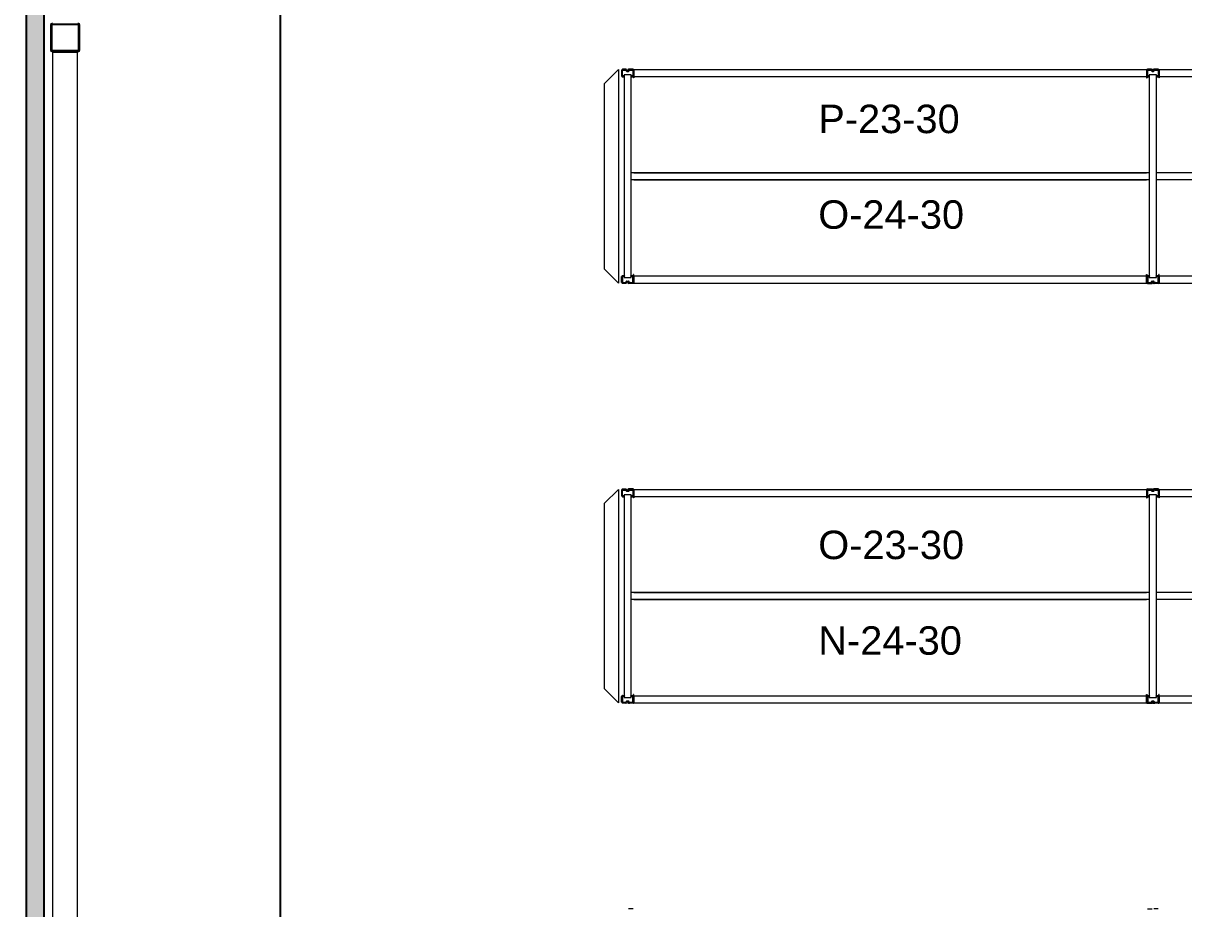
# Model space of a CAD drawing. Header units: inches. Extents: x 2743 to 10591, y -1604 to 5792.
# Drawn here: x 2806.6 to 3132.8, y 669.8 to 918.7 of the extents above; entities that cross this region are included whole.
import ezdxf

# ---------------------------------------------------------------- set-up
doc = ezdxf.new("R2010")
doc.units = ezdxf.units.IN
doc.header["$LTSCALE"] = 0.1875
doc.header["$MEASUREMENT"] = 0
doc.header["$PDMODE"] = 3
doc.header["$PDSIZE"] = 1.5
for name, color, linetype, lineweight in [('22 Dimension', 7, 'Continuous', 5), ('32 Echelle', 160, 'Continuous', 15), ('33 Poutre', 30, 'Continuous', 15), ('37 Protection', 1, 'Continuous', 15)]:
    doc.layers.add(name, color=color, linetype=linetype, lineweight=lineweight)
for name, color, linetype in [('A-N-MUR-EXT', 5, 'Continuous'), ('A-N-MUR-INT', 3, 'Continuous'), ('fill253', 253, 'Continuous'), ('S-N-ACIER', 4, 'Continuous')]:
    doc.layers.add(name, color=color, linetype=linetype)
doc.styles.add('arial', font='')
doc.styles.add('NOTE_GROS', font='', dxfattribs={"height": 20})
doc.styles.get('arial').set_extended_font_data('Arial')
doc.styles.get('NOTE_GROS').set_extended_font_data('SansSerif')
doc.dimstyles.new('Inch-Fraction-GROS', dxfattribs={"dimtxt": 20, "dimasz": 10, "dimexe": 4, "dimexo": 5, "dimgap": 1, "dimtad": 0, "dimtih": 1, "dimtoh": 1, "dimdec": 4, "dimzin": 0, "dimdsep": 46, "dimlunit": 5, "dimtxsty": 'NOTE_GROS', "dimblk": 'OBLIQUE', "dimcen": 0, "dimdle": 6, "dimadec": 1, "dimazin": 2, "dimtfac": 0.5, "dimtdec": 4, "dimtofl": 0, "dimtmove": 0, "dimatfit": 3, "dimfxl": 1, "dimtfillclr": 1, "dimfrac": 1, "dimtolj": 1, "dimtzin": 0, "dimarcsym": 0})

# ---------------------------------------------------------------- blocks, each defined once
blk = doc.blocks.new('_Oblique')
at = {"color": 0, "linetype": 'ByBlock', "lineweight": -2}
blk.add_line((-0.5, -0.5), (0.5, 0.5), dxfattribs=at)
blk = doc.blocks.new('*D128')
at = {"layer": '22 Dimension', "color": 0, "lineweight": -2, "transparency": 16777216}
for p, q in [((2878.79, 1147.68), (2878.79, 650.68)), ((2968.83, 1141.68), (2874.79, 1141.68)), ((2878.79, 131.68), (2878.79, 628.68)), ((2968.83, 137.68), (2874.79, 137.68))]:
    blk.add_line(p, q, dxfattribs=at)
at = {"layer": 'Defpoints', "color": 0, "transparency": 16777216}
for p in [(2878.79, 1141.68), (2973.83, 1141.68), (2973.83, 137.68)]:
    blk.add_point(p, dxfattribs=at)
at = {"layer": '22 Dimension', "color": 0, "lineweight": -2, "transparency": 16777216, "xscale": 10, "yscale": 10, "zscale": 10}
for p, rotation in [((2878.79, 1141.68), 90), ((2878.79, 137.68), 270)]:
    blk.add_blockref('_Oblique', p, dxfattribs=dict(at, rotation=rotation))
at = {"layer": '22 Dimension', "color": 0, "transparency": 16777216, "insert": (2878.79, 639.68), "char_height": 20, "attachment_point": 5, "style": 'NOTE_GROS'}
blk.add_mtext('\\A1;1004', dxfattribs=at)

msp = doc.modelspace()

# ---------------------------------------------------------------- hatches: boundary and pattern name
at = {"layer": '32 Echelle'}
for points in [[(2975.45882, 903.49574), (2975.45882, 903.68324), (2975.27132, 903.68324)], [(2977.45882, 903.49574), (2977.45882, 903.68324), (2977.64632, 903.68324)], [(3123.08382, 903.49574), (3123.08382, 903.68324), (3122.89632, 903.68324)], [(3123.08382, 903.49574), (3123.08382, 903.68324), (3122.89632, 903.68324)], [(3125.08382, 903.49574), (3125.08382, 903.68324), (3125.27132, 903.68324)], [(3125.08382, 903.49574), (3125.08382, 903.68324), (3125.27132, 903.68324)], [(2975.45882, 847.87074), (2975.45882, 847.68324), (2975.27132, 847.68324)], [(2977.45882, 847.87074), (2977.45882, 847.68324), (2977.64632, 847.68324)], [(3123.08382, 847.87074), (3123.08382, 847.68324), (3122.89632, 847.68324)], [(3123.08382, 847.87074), (3123.08382, 847.68324), (3122.89632, 847.68324)], [(3125.08382, 847.87074), (3125.08382, 847.68324), (3125.27132, 847.68324)], [(3125.08382, 847.87074), (3125.08382, 847.68324), (3125.27132, 847.68324)], [(2975.45882, 785.49574), (2975.45882, 785.68324), (2975.27132, 785.68324)], [(2977.45882, 785.49574), (2977.45882, 785.68324), (2977.64632, 785.68324)], [(3123.08382, 785.49574), (3123.08382, 785.68324), (3122.89632, 785.68324)], [(3123.08382, 785.49574), (3123.08382, 785.68324), (3122.89632, 785.68324)], [(3125.08382, 785.49574), (3125.08382, 785.68324), (3125.27132, 785.68324)], [(3125.08382, 785.49574), (3125.08382, 785.68324), (3125.27132, 785.68324)], [(2975.45882, 729.87074), (2975.45882, 729.68324), (2975.27132, 729.68324)], [(2977.45882, 729.87074), (2977.45882, 729.68324), (2977.64632, 729.68324)], [(3123.08382, 729.87074), (3123.08382, 729.68324), (3122.89632, 729.68324)], [(3123.08382, 729.87074), (3123.08382, 729.68324), (3122.89632, 729.68324)], [(3125.08382, 729.87074), (3125.08382, 729.68324), (3125.27132, 729.68324)], [(3125.08382, 729.87074), (3125.08382, 729.68324), (3125.27132, 729.68324)]]:
    msp.add_hatch(color=256, dxfattribs=at).paths.add_polyline_path(points)
at = {"layer": 'fill253'}
h = msp.add_hatch(color=7, dxfattribs=at)
h.dxf.hatch_style = 1
h.paths.add_polyline_path([(5517.44902, 431.979), (5512.52777, 431.979), (5512.54172, 94.34303), (5517.46297, 94.34303)])
h.paths.add_polyline_path([(5517.44903, 678.7916), (5512.52778, 678.7916), (5512.52778, 572.89173), (5517.44903, 572.89173)])
h.paths.add_polyline_path([(5517.44903, 925.604), (5512.52778, 925.604), (5512.52777, 819.70432), (5517.44902, 819.70432)])
h.paths.add_polyline_path([(4628.42938, -1259.02652), (4625.95018, -1263.9483), (5517.46297, -1263.94777), (5517.46297, -1071.958), (5512.54172, -1071.958), (5512.54172, -1259.02652)])
h.paths.add_polyline_path([(4200.50372, -1356.98336), (4208.49739, -1355.67867), (4193.49822, -1263.95647), (4192.72048, -1259.19385), (4184.51381, -1259.19385), (4185.25735, -1263.82639)])
h.paths.add_polyline_path([(4618.93272, -1264.1151), (4619.31197, -1266.30955), (4626.09389, -1265.20887), (4625.95018, -1263.9483), (4628.42938, -1259.02652), (4618.12265, -1259.02652)])
h.paths.add_polyline_path([(5517.46297, 1153.66309), (5512.54172, 1153.66309), (5512.52778, 1066.51673), (5517.44903, 1066.51673)])
h.paths.add_polyline_path([(2812.35741, -1079.29062), (2806.55239, -1077.23697), (2806.55239, -1078.48244), (2807.41263, -1078.81134), (2807.41906, -1264.1151), (3075.9398, -1263.94776), (3075.93335, -1259.02651), (2812.34031, -1259.19385)])
h.paths.add_polyline_path([(2807.41906, -374.65047), (2812.34031, -375.67519), (2812.34031, 118.15991), (2807.41906, 118.15991)])
h.paths.add_polyline_path([(5512.54172, -339.79281), (5517.46297, -339.79281), (5517.46297, 52.10637), (5512.54172, 52.10637)])
h.paths.add_polyline_path([(5512.5356, -401.23504), (5517.45685, -401.23504), (5517.46297, -339.79281), (5512.54172, -339.79281)])
h.paths.add_polyline_path([(5512.54172, -545.32679), (5517.46297, -545.32679), (5517.45685, -437.25741), (5512.5356, -437.25741)])
h.paths.add_polyline_path([(5512.53298, -617.37634), (5517.45423, -617.37634), (5517.46296, -581.35034), (5512.54171, -581.35034)])
h.paths.add_polyline_path([(5512.5391, -689.42343), (5517.46035, -689.42343), (5517.46066, -653.39744), (5512.53941, -653.39744)])
h.paths.add_polyline_path([(5512.5391, -761.46809), (5517.46035, -761.46809), (5517.46035, -725.44454), (5512.5391, -725.44454)])
h.paths.add_polyline_path([(4035.91549, 1440.59386), (4035.91549, 1445.51513), (2807.41263, 1445.51513), (2807.41906, 159.14408), (2812.34031, 159.14408), (2812.33388, 1440.59388)])
h.paths.add_polyline_path([(3118.18201, -1259.02652), (3118.18223, -1263.94777), (4185.31745, -1264.1151), (4184.51381, -1259.19385)])
h.paths.add_polyline_path([(4279.25656, 1440.56528), (4279.25657, 1445.48688), (4078.1514, 1445.5146), (4078.1514, 1440.59333)])
h.paths.add_polyline_path([(4872.5115, 1445.3478), (4872.5115, 1440.42655), (5512.54172, 1440.42655), (5512.54177, 1308.40012), (5517.46302, 1308.40012), (5517.46297, 1445.3478)])
h.paths.add_polyline_path([(5517.45593, -941.58583), (5512.53008, -941.58584), (5512.54172, -1029.88866), (5517.46297, -1029.88866)])
h.paths.add_polyline_path([(5512.53008, -905.56228), (5517.45593, -905.5623), (5517.45423, -797.49164), (5512.53298, -797.49164)])

# ---------------------------------------------------------------- linework, layer by layer
at = {"layer": '22 Dimension'}
for p, q in [((2814.78387, 910.69899), (2814.78387, 647.04598)), ((2821.72234, 910.69899), (2821.67356, 647.04598)), ((3123.08382, 876.68324), (2977.45882, 876.68324)), ((3123.08382, 874.68324), (2977.45882, 874.68324)), ((3270.70882, 876.68324), (3125.08382, 876.68324)), ((3270.70882, 874.68324), (3125.08382, 874.68324)), ((3123.08382, 758.68324), (2977.45882, 758.68324)), ((3270.70882, 758.68324), (3125.08382, 758.68324)), ((3123.08382, 756.68324), (2977.45882, 756.68324)), ((3270.70882, 756.68324), (3125.08382, 756.68324))]:
    msp.add_line(p, q, dxfattribs=at)
at = {"layer": '32 Echelle', "linetype": 'Continuous', "lineweight": 25}
for p, q in [((2974.83386, 905.49949), (2974.83386, 903.86699)), ((2974.92386, 903.86699), (2974.92386, 905.49949)), ((2975.94645, 905.68324), (2975.01761, 905.68324)), ((2975.01761, 905.59324), (2975.94645, 905.59324)), ((2975.43386, 903.77324), (2975.01761, 903.77324)), ((2975.01761, 903.68324), (2975.43386, 903.68324)), ((2975.43386, 903.68324), (2975.43386, 903.77324)), ((2976.0361, 905.5269), (2976.08001, 905.38326)), ((2976.16608, 905.40958), (2976.12217, 905.55321)), ((2976.6619, 905.34324), (2976.25573, 905.34324)), ((2976.25573, 905.25324), (2976.6619, 905.25324)), ((2976.79547, 905.55321), (2976.75155, 905.40958)), ((2976.83762, 905.38326), (2976.88153, 905.5269)), ((2977.90002, 905.68324), (2976.97119, 905.68324)), ((2976.97119, 905.59324), (2977.90002, 905.59324)), ((2977.90002, 903.77324), (2977.48377, 903.77324)), ((2977.48377, 903.77324), (2977.48377, 903.68324)), ((2977.48377, 903.68324), (2977.90002, 903.68324)), ((2977.99377, 905.49949), (2977.99377, 903.86699)), ((2978.08377, 903.86699), (2978.08377, 905.49949)), ((3122.45886, 905.49949), (3122.45886, 903.86699)), ((3122.45886, 905.49949), (3122.45886, 903.86699)), ((3122.54886, 903.86699), (3122.54886, 905.49949)), ((3122.54886, 903.86699), (3122.54886, 905.49949)), ((3123.57145, 905.68324), (3122.64261, 905.68324)), ((3123.57145, 905.68324), (3122.64261, 905.68324)), ((3122.64261, 905.59324), (3123.57145, 905.59324)), ((3122.64261, 905.59324), (3123.57145, 905.59324)), ((3123.05886, 903.77324), (3122.64261, 903.77324)), ((3123.05886, 903.77324), (3122.64261, 903.77324)), ((3122.64261, 903.68324), (3123.05886, 903.68324)), ((3122.64261, 903.68324), (3123.05886, 903.68324)), ((3123.05886, 903.68324), (3123.05886, 903.77324)), ((3123.05886, 903.68324), (3123.05886, 903.77324)), ((3123.6611, 905.5269), (3123.70501, 905.38326)), ((3123.6611, 905.5269), (3123.70501, 905.38326)), ((3123.79108, 905.40958), (3123.74717, 905.55321)), ((3123.79108, 905.40958), (3123.74717, 905.55321)), ((3124.2869, 905.34324), (3123.88073, 905.34324)), ((3124.2869, 905.34324), (3123.88073, 905.34324)), ((3123.88073, 905.25324), (3124.2869, 905.25324)), ((3123.88073, 905.25324), (3124.2869, 905.25324)), ((3124.42047, 905.55321), (3124.37655, 905.40958)), ((3124.42047, 905.55321), (3124.37655, 905.40958)), ((3124.46262, 905.38326), (3124.50653, 905.5269)), ((3124.46262, 905.38326), (3124.50653, 905.5269)), ((3125.52502, 905.68324), (3124.59619, 905.68324)), ((3125.52502, 905.68324), (3124.59619, 905.68324)), ((3124.59619, 905.59324), (3125.52502, 905.59324)), ((3124.59619, 905.59324), (3125.52502, 905.59324)), ((3125.52502, 903.77324), (3125.10877, 903.77324)), ((3125.10877, 903.77324), (3125.10877, 903.68324)), ((3125.52502, 903.77324), (3125.10877, 903.77324)), ((3125.10877, 903.77324), (3125.10877, 903.68324)), ((3125.10877, 903.68324), (3125.52502, 903.68324)), ((3125.10877, 903.68324), (3125.52502, 903.68324)), ((3125.61877, 905.49949), (3125.61877, 903.86699)), ((3125.61877, 905.49949), (3125.61877, 903.86699)), ((3125.70877, 903.86699), (3125.70877, 905.49949)), ((3125.70877, 903.86699), (3125.70877, 905.49949)), ((2974.83386, 845.86699), (2974.83386, 847.49949)), ((2974.92386, 847.49949), (2974.92386, 845.86699)), ((2975.01761, 847.68324), (2975.43386, 847.68324)), ((2975.43386, 847.59324), (2975.01761, 847.59324)), ((2975.01761, 845.77324), (2975.94645, 845.77324)), ((2975.94645, 845.68324), (2975.01761, 845.68324)), ((2975.43386, 847.68324), (2975.43386, 847.59324)), ((2976.0361, 845.83958), (2976.08001, 845.98321)), ((2976.16608, 845.9569), (2976.12217, 845.81326)), ((2976.25573, 846.11324), (2976.6619, 846.11324)), ((2976.6619, 846.02324), (2976.25573, 846.02324)), ((2976.79547, 845.81326), (2976.75155, 845.9569)), ((2976.83762, 845.98321), (2976.88153, 845.83958)), ((2976.97119, 845.77324), (2977.90002, 845.77324)), ((2977.90002, 845.68324), (2976.97119, 845.68324)), ((2977.48377, 847.68324), (2977.90002, 847.68324)), ((2977.48377, 847.59324), (2977.48377, 847.68324)), ((2977.90002, 847.59324), (2977.48377, 847.59324)), ((2977.99377, 845.86699), (2977.99377, 847.49949)), ((2978.08377, 847.49949), (2978.08377, 845.86699)), ((3122.45886, 845.86699), (3122.45886, 847.49949)), ((3122.45886, 845.86699), (3122.45886, 847.49949)), ((3122.54886, 847.49949), (3122.54886, 845.86699)), ((3122.54886, 847.49949), (3122.54886, 845.86699)), ((3122.64261, 847.68324), (3123.05886, 847.68324)), ((3122.64261, 847.68324), (3123.05886, 847.68324)), ((3123.05886, 847.59324), (3122.64261, 847.59324)), ((3123.05886, 847.59324), (3122.64261, 847.59324)), ((3122.64261, 845.77324), (3123.57145, 845.77324)), ((3122.64261, 845.77324), (3123.57145, 845.77324)), ((3123.57145, 845.68324), (3122.64261, 845.68324)), ((3123.57145, 845.68324), (3122.64261, 845.68324)), ((3123.05886, 847.68324), (3123.05886, 847.59324)), ((3123.05886, 847.68324), (3123.05886, 847.59324)), ((3123.6611, 845.83958), (3123.70501, 845.98321)), ((3123.6611, 845.83958), (3123.70501, 845.98321)), ((3123.79108, 845.9569), (3123.74717, 845.81326)), ((3123.79108, 845.9569), (3123.74717, 845.81326)), ((3123.88073, 846.11324), (3124.2869, 846.11324)), ((3123.88073, 846.11324), (3124.2869, 846.11324)), ((3124.2869, 846.02324), (3123.88073, 846.02324)), ((3124.2869, 846.02324), (3123.88073, 846.02324)), ((3124.42047, 845.81326), (3124.37655, 845.9569)), ((3124.42047, 845.81326), (3124.37655, 845.9569)), ((3124.46262, 845.98321), (3124.50653, 845.83958)), ((3124.46262, 845.98321), (3124.50653, 845.83958)), ((3124.59619, 845.77324), (3125.52502, 845.77324)), ((3124.59619, 845.77324), (3125.52502, 845.77324)), ((3125.52502, 845.68324), (3124.59619, 845.68324)), ((3125.52502, 845.68324), (3124.59619, 845.68324)), ((3125.10877, 847.68324), (3125.52502, 847.68324)), ((3125.10877, 847.59324), (3125.10877, 847.68324)), ((3125.10877, 847.68324), (3125.52502, 847.68324)), ((3125.10877, 847.59324), (3125.10877, 847.68324)), ((3125.52502, 847.59324), (3125.10877, 847.59324)), ((3125.52502, 847.59324), (3125.10877, 847.59324)), ((3125.61877, 845.86699), (3125.61877, 847.49949)), ((3125.61877, 845.86699), (3125.61877, 847.49949)), ((3125.70877, 847.49949), (3125.70877, 845.86699)), ((3125.70877, 847.49949), (3125.70877, 845.86699)), ((2974.83386, 787.49949), (2974.83386, 785.86699)), ((2974.92386, 785.86699), (2974.92386, 787.49949)), ((2975.94645, 787.68324), (2975.01761, 787.68324)), ((2975.01761, 787.59324), (2975.94645, 787.59324)), ((2976.0361, 787.5269), (2976.08001, 787.38326)), ((2976.16608, 787.40958), (2976.12217, 787.55321)), ((2976.6619, 787.34324), (2976.25573, 787.34324)), ((2976.25573, 787.25324), (2976.6619, 787.25324)), ((2976.79547, 787.55321), (2976.75155, 787.40958)), ((2976.83762, 787.38326), (2976.88153, 787.5269)), ((2977.90002, 787.68324), (2976.97119, 787.68324)), ((2976.97119, 787.59324), (2977.90002, 787.59324)), ((2977.99377, 787.49949), (2977.99377, 785.86699)), ((2978.08377, 785.86699), (2978.08377, 787.49949)), ((3122.45886, 787.49949), (3122.45886, 785.86699)), ((3122.45886, 787.49949), (3122.45886, 785.86699)), ((3122.54886, 785.86699), (3122.54886, 787.49949)), ((3122.54886, 785.86699), (3122.54886, 787.49949)), ((3123.57145, 787.68324), (3122.64261, 787.68324)), ((3123.57145, 787.68324), (3122.64261, 787.68324)), ((3122.64261, 787.59324), (3123.57145, 787.59324)), ((3122.64261, 787.59324), (3123.57145, 787.59324)), ((3123.6611, 787.5269), (3123.70501, 787.38326)), ((3123.6611, 787.5269), (3123.70501, 787.38326)), ((3123.79108, 787.40958), (3123.74717, 787.55321)), ((3123.79108, 787.40958), (3123.74717, 787.55321)), ((3124.2869, 787.34324), (3123.88073, 787.34324)), ((3124.2869, 787.34324), (3123.88073, 787.34324)), ((3123.88073, 787.25324), (3124.2869, 787.25324)), ((3123.88073, 787.25324), (3124.2869, 787.25324)), ((3124.42047, 787.55321), (3124.37655, 787.40958)), ((3124.42047, 787.55321), (3124.37655, 787.40958)), ((3124.46262, 787.38326), (3124.50653, 787.5269)), ((3124.46262, 787.38326), (3124.50653, 787.5269)), ((3125.52502, 787.68324), (3124.59619, 787.68324)), ((3125.52502, 787.68324), (3124.59619, 787.68324)), ((3124.59619, 787.59324), (3125.52502, 787.59324)), ((3124.59619, 787.59324), (3125.52502, 787.59324)), ((3125.61877, 787.49949), (3125.61877, 785.86699)), ((3125.61877, 787.49949), (3125.61877, 785.86699)), ((3125.70877, 785.86699), (3125.70877, 787.49949)), ((3125.70877, 785.86699), (3125.70877, 787.49949)), ((2975.43386, 785.77324), (2975.01761, 785.77324)), ((2975.01761, 785.68324), (2975.43386, 785.68324)), ((2975.43386, 785.68324), (2975.43386, 785.77324)), ((2977.90002, 785.77324), (2977.48377, 785.77324)), ((2977.48377, 785.77324), (2977.48377, 785.68324)), ((2977.48377, 785.68324), (2977.90002, 785.68324)), ((3123.05886, 785.77324), (3122.64261, 785.77324)), ((3123.05886, 785.77324), (3122.64261, 785.77324)), ((3122.64261, 785.68324), (3123.05886, 785.68324)), ((3122.64261, 785.68324), (3123.05886, 785.68324)), ((3123.05886, 785.68324), (3123.05886, 785.77324)), ((3123.05886, 785.68324), (3123.05886, 785.77324)), ((3125.52502, 785.77324), (3125.10877, 785.77324)), ((3125.10877, 785.77324), (3125.10877, 785.68324)), ((3125.52502, 785.77324), (3125.10877, 785.77324)), ((3125.10877, 785.77324), (3125.10877, 785.68324)), ((3125.10877, 785.68324), (3125.52502, 785.68324)), ((3125.10877, 785.68324), (3125.52502, 785.68324)), ((2974.83386, 727.86699), (2974.83386, 729.49949)), ((2974.92386, 729.49949), (2974.92386, 727.86699)), ((2975.01761, 729.68324), (2975.43386, 729.68324)), ((2975.43386, 729.59324), (2975.01761, 729.59324)), ((2975.01761, 727.77324), (2975.94645, 727.77324)), ((2975.94645, 727.68324), (2975.01761, 727.68324)), ((2975.43386, 729.68324), (2975.43386, 729.59324)), ((2976.0361, 727.83958), (2976.08001, 727.98321)), ((2976.16608, 727.9569), (2976.12217, 727.81326)), ((2976.25573, 728.11324), (2976.6619, 728.11324)), ((2976.6619, 728.02324), (2976.25573, 728.02324)), ((2976.79547, 727.81326), (2976.75155, 727.9569)), ((2976.83762, 727.98321), (2976.88153, 727.83958)), ((2976.97119, 727.77324), (2977.90002, 727.77324)), ((2977.90002, 727.68324), (2976.97119, 727.68324)), ((2977.48377, 729.68324), (2977.90002, 729.68324)), ((2977.48377, 729.59324), (2977.48377, 729.68324)), ((2977.90002, 729.59324), (2977.48377, 729.59324)), ((2977.99377, 727.86699), (2977.99377, 729.49949)), ((2978.08377, 729.49949), (2978.08377, 727.86699)), ((3122.45886, 727.86699), (3122.45886, 729.49949)), ((3122.45886, 727.86699), (3122.45886, 729.49949)), ((3122.54886, 729.49949), (3122.54886, 727.86699)), ((3122.54886, 729.49949), (3122.54886, 727.86699)), ((3122.64261, 729.68324), (3123.05886, 729.68324)), ((3122.64261, 729.68324), (3123.05886, 729.68324)), ((3123.05886, 729.59324), (3122.64261, 729.59324)), ((3123.05886, 729.59324), (3122.64261, 729.59324)), ((3122.64261, 727.77324), (3123.57145, 727.77324)), ((3122.64261, 727.77324), (3123.57145, 727.77324)), ((3123.57145, 727.68324), (3122.64261, 727.68324)), ((3123.57145, 727.68324), (3122.64261, 727.68324)), ((3123.05886, 729.68324), (3123.05886, 729.59324)), ((3123.05886, 729.68324), (3123.05886, 729.59324)), ((3123.6611, 727.83958), (3123.70501, 727.98321)), ((3123.6611, 727.83958), (3123.70501, 727.98321)), ((3123.79108, 727.9569), (3123.74717, 727.81326)), ((3123.79108, 727.9569), (3123.74717, 727.81326)), ((3123.88073, 728.11324), (3124.2869, 728.11324)), ((3123.88073, 728.11324), (3124.2869, 728.11324)), ((3124.2869, 728.02324), (3123.88073, 728.02324)), ((3124.2869, 728.02324), (3123.88073, 728.02324)), ((3124.42047, 727.81326), (3124.37655, 727.9569)), ((3124.42047, 727.81326), (3124.37655, 727.9569)), ((3124.46262, 727.98321), (3124.50653, 727.83958)), ((3124.46262, 727.98321), (3124.50653, 727.83958)), ((3124.59619, 727.77324), (3125.52502, 727.77324)), ((3124.59619, 727.77324), (3125.52502, 727.77324)), ((3125.52502, 727.68324), (3124.59619, 727.68324)), ((3125.52502, 727.68324), (3124.59619, 727.68324)), ((3125.10877, 729.68324), (3125.52502, 729.68324)), ((3125.10877, 729.59324), (3125.10877, 729.68324)), ((3125.10877, 729.68324), (3125.52502, 729.68324)), ((3125.10877, 729.59324), (3125.10877, 729.68324)), ((3125.52502, 729.59324), (3125.10877, 729.59324)), ((3125.52502, 729.59324), (3125.10877, 729.59324)), ((3125.61877, 727.86699), (3125.61877, 729.49949)), ((3125.61877, 727.86699), (3125.61877, 729.49949)), ((3125.70877, 729.49949), (3125.70877, 727.86699)), ((3125.70877, 729.49949), (3125.70877, 727.86699))]:
    msp.add_line(p, q, dxfattribs=at)
at = {"layer": '32 Echelle'}
for p, q in [((2975.45882, 903.68324), (2975.27132, 903.68324)), ((2975.45882, 903.49574), (2975.27132, 903.68324)), ((2977.45882, 904.18324), (2975.45882, 904.18324)), ((2975.45882, 904.18324), (2975.45882, 847.18324)), ((2975.45882, 903.49574), (2975.45882, 903.68324)), ((2977.45882, 847.18324), (2977.45882, 904.18324)), ((2977.45882, 903.68324), (2977.64632, 903.68324)), ((2977.45882, 903.49574), (2977.45882, 903.68324)), ((2977.45882, 903.49574), (2977.64632, 903.68324)), ((3123.08382, 903.68324), (3122.89632, 903.68324)), ((3123.08382, 903.49574), (3122.89632, 903.68324)), ((3123.08382, 903.68324), (3122.89632, 903.68324)), ((3123.08382, 903.49574), (3122.89632, 903.68324)), ((3125.08382, 904.18324), (3123.08382, 904.18324)), ((3123.08382, 904.18324), (3123.08382, 847.18324)), ((3125.08382, 904.18324), (3123.08382, 904.18324)), ((3123.08382, 904.18324), (3123.08382, 847.18324)), ((3123.08382, 903.49574), (3123.08382, 903.68324)), ((3123.08382, 903.49574), (3123.08382, 903.68324)), ((3125.08382, 847.18324), (3125.08382, 904.18324)), ((3125.08382, 847.18324), (3125.08382, 904.18324)), ((3125.08382, 903.68324), (3125.27132, 903.68324)), ((3125.08382, 903.49574), (3125.08382, 903.68324)), ((3125.08382, 903.49574), (3125.27132, 903.68324)), ((3125.08382, 903.68324), (3125.27132, 903.68324)), ((3125.08382, 903.49574), (3125.08382, 903.68324)), ((3125.08382, 903.49574), (3125.27132, 903.68324)), ((2975.45882, 847.87074), (2975.27132, 847.68324)), ((2975.45882, 847.68324), (2975.27132, 847.68324)), ((2975.45882, 847.87074), (2975.45882, 847.68324)), ((2975.45882, 847.18324), (2977.45882, 847.18324)), ((2977.45882, 847.87074), (2977.45882, 847.68324)), ((2977.45882, 847.87074), (2977.64632, 847.68324)), ((2977.45882, 847.68324), (2977.64632, 847.68324)), ((3123.08382, 847.87074), (3122.89632, 847.68324)), ((3123.08382, 847.87074), (3122.89632, 847.68324)), ((3123.08382, 847.68324), (3122.89632, 847.68324)), ((3123.08382, 847.68324), (3122.89632, 847.68324)), ((3123.08382, 847.87074), (3123.08382, 847.68324)), ((3123.08382, 847.87074), (3123.08382, 847.68324)), ((3123.08382, 847.18324), (3125.08382, 847.18324)), ((3123.08382, 847.18324), (3125.08382, 847.18324)), ((3125.08382, 847.87074), (3125.08382, 847.68324)), ((3125.08382, 847.87074), (3125.27132, 847.68324)), ((3125.08382, 847.87074), (3125.08382, 847.68324)), ((3125.08382, 847.87074), (3125.27132, 847.68324)), ((3125.08382, 847.68324), (3125.27132, 847.68324)), ((3125.08382, 847.68324), (3125.27132, 847.68324)), ((2975.45882, 785.68324), (2975.27132, 785.68324)), ((2975.45882, 785.49574), (2975.27132, 785.68324)), ((2977.45882, 786.18324), (2975.45882, 786.18324)), ((2975.45882, 786.18324), (2975.45882, 729.18324)), ((2975.45882, 785.49574), (2975.45882, 785.68324)), ((2977.45882, 729.18324), (2977.45882, 786.18324)), ((2977.45882, 785.68324), (2977.64632, 785.68324)), ((2977.45882, 785.49574), (2977.45882, 785.68324)), ((2977.45882, 785.49574), (2977.64632, 785.68324)), ((3123.08382, 785.68324), (3122.89632, 785.68324)), ((3123.08382, 785.49574), (3122.89632, 785.68324)), ((3123.08382, 785.68324), (3122.89632, 785.68324)), ((3123.08382, 785.49574), (3122.89632, 785.68324)), ((3125.08382, 786.18324), (3123.08382, 786.18324)), ((3123.08382, 786.18324), (3123.08382, 729.18324)), ((3125.08382, 786.18324), (3123.08382, 786.18324)), ((3123.08382, 786.18324), (3123.08382, 729.18324)), ((3123.08382, 785.49574), (3123.08382, 785.68324)), ((3123.08382, 785.49574), (3123.08382, 785.68324)), ((3125.08382, 729.18324), (3125.08382, 786.18324)), ((3125.08382, 729.18324), (3125.08382, 786.18324)), ((3125.08382, 785.68324), (3125.27132, 785.68324)), ((3125.08382, 785.49574), (3125.08382, 785.68324)), ((3125.08382, 785.49574), (3125.27132, 785.68324)), ((3125.08382, 785.68324), (3125.27132, 785.68324)), ((3125.08382, 785.49574), (3125.08382, 785.68324)), ((3125.08382, 785.49574), (3125.27132, 785.68324)), ((2975.45882, 729.87074), (2975.27132, 729.68324)), ((2975.45882, 729.68324), (2975.27132, 729.68324)), ((2975.45882, 729.87074), (2975.45882, 729.68324)), ((2975.45882, 729.18324), (2977.45882, 729.18324)), ((2977.45882, 729.87074), (2977.45882, 729.68324)), ((2977.45882, 729.87074), (2977.64632, 729.68324)), ((2977.45882, 729.68324), (2977.64632, 729.68324)), ((3123.08382, 729.87074), (3122.89632, 729.68324)), ((3123.08382, 729.87074), (3122.89632, 729.68324)), ((3123.08382, 729.68324), (3122.89632, 729.68324)), ((3123.08382, 729.68324), (3122.89632, 729.68324)), ((3123.08382, 729.87074), (3123.08382, 729.68324)), ((3123.08382, 729.87074), (3123.08382, 729.68324)), ((3123.08382, 729.18324), (3125.08382, 729.18324)), ((3123.08382, 729.18324), (3125.08382, 729.18324)), ((3125.08382, 729.87074), (3125.08382, 729.68324)), ((3125.08382, 729.87074), (3125.27132, 729.68324)), ((3125.08382, 729.87074), (3125.08382, 729.68324)), ((3125.08382, 729.87074), (3125.27132, 729.68324)), ((3125.08382, 729.68324), (3125.27132, 729.68324)), ((3125.08382, 729.68324), (3125.27132, 729.68324))]:
    msp.add_line(p, q, dxfattribs=at)
at = {"layer": '32 Echelle', "linetype": 'Continuous', "lineweight": 25}
for centre, radius, start, end in [((2975.01761, 905.49949), 0.18375, 90, 180), ((2975.01761, 903.86699), 0.18375, 180, 270), ((2975.01761, 905.49949), 0.09375, 90, 180), ((2975.01761, 903.86699), 0.09375, 180, 270), ((2975.94645, 905.49949), 0.18375, 17, 90), ((2975.94645, 905.49949), 0.09375, 17, 90), ((2976.25573, 905.43699), 0.18375, 197, 270), ((2976.25573, 905.43699), 0.09375, 197, 270), ((2976.6619, 905.43699), 0.09375, 270, 343), ((2976.6619, 905.43699), 0.18375, 270, 343), ((2976.97119, 905.49949), 0.18375, 90, 163), ((2976.97119, 905.49949), 0.09375, 90, 163), ((2977.90002, 905.49949), 0.18375, 0, 90), ((2977.90002, 905.49949), 0.09375, 0, 90), ((2977.90002, 903.86699), 0.09375, 270, 0), ((2977.90002, 903.86699), 0.18375, 270, 0), ((3122.64261, 905.49949), 0.18375, 90, 180), ((3122.64261, 905.49949), 0.18375, 90, 180), ((3122.64261, 903.86699), 0.18375, 180, 270), ((3122.64261, 903.86699), 0.18375, 180, 270), ((3122.64261, 905.49949), 0.09375, 90, 180), ((3122.64261, 905.49949), 0.09375, 90, 180), ((3122.64261, 903.86699), 0.09375, 180, 270), ((3122.64261, 903.86699), 0.09375, 180, 270), ((3123.57145, 905.49949), 0.18375, 17, 90), ((3123.57145, 905.49949), 0.18375, 17, 90), ((3123.57145, 905.49949), 0.09375, 17, 90), ((3123.57145, 905.49949), 0.09375, 17, 90), ((3123.88073, 905.43699), 0.18375, 197, 270), ((3123.88073, 905.43699), 0.18375, 197, 270), ((3123.88073, 905.43699), 0.09375, 197, 270), ((3123.88073, 905.43699), 0.09375, 197, 270), ((3124.2869, 905.43699), 0.09375, 270, 343), ((3124.2869, 905.43699), 0.09375, 270, 343), ((3124.2869, 905.43699), 0.18375, 270, 343), ((3124.2869, 905.43699), 0.18375, 270, 343), ((3124.59619, 905.49949), 0.18375, 90, 163), ((3124.59619, 905.49949), 0.18375, 90, 163), ((3124.59619, 905.49949), 0.09375, 90, 163), ((3124.59619, 905.49949), 0.09375, 90, 163), ((3125.52502, 905.49949), 0.18375, 0, 90), ((3125.52502, 905.49949), 0.18375, 0, 90), ((3125.52502, 905.49949), 0.09375, 0, 90), ((3125.52502, 905.49949), 0.09375, 0, 90), ((3125.52502, 903.86699), 0.09375, 270, 0), ((3125.52502, 903.86699), 0.18375, 270, 0), ((3125.52502, 903.86699), 0.09375, 270, 0), ((3125.52502, 903.86699), 0.18375, 270, 0), ((2975.01761, 847.49949), 0.18375, 90, 180), ((2975.01761, 845.86699), 0.18375, 180, 270), ((2975.01761, 847.49949), 0.09375, 90, 180), ((2975.01761, 845.86699), 0.09375, 180, 270), ((2975.94645, 845.86699), 0.09375, 270, 343), ((2975.94645, 845.86699), 0.18375, 270, 343), ((2976.25573, 845.92949), 0.18375, 90, 163), ((2976.25573, 845.92949), 0.09375, 90, 163), ((2976.6619, 845.92949), 0.18375, 17, 90), ((2976.6619, 845.92949), 0.09375, 17, 90), ((2976.97119, 845.86699), 0.18375, 197, 270), ((2976.97119, 845.86699), 0.09375, 197, 270), ((2977.90002, 847.49949), 0.18375, 0, 90), ((2977.90002, 847.49949), 0.09375, 0, 90), ((2977.90002, 845.86699), 0.09375, 270, 0), ((2977.90002, 845.86699), 0.18375, 270, 0), ((3122.64261, 847.49949), 0.18375, 90, 180), ((3122.64261, 847.49949), 0.18375, 90, 180), ((3122.64261, 845.86699), 0.18375, 180, 270), ((3122.64261, 845.86699), 0.18375, 180, 270), ((3122.64261, 847.49949), 0.09375, 90, 180), ((3122.64261, 847.49949), 0.09375, 90, 180), ((3122.64261, 845.86699), 0.09375, 180, 270), ((3122.64261, 845.86699), 0.09375, 180, 270), ((3123.57145, 845.86699), 0.09375, 270, 343), ((3123.57145, 845.86699), 0.09375, 270, 343), ((3123.57145, 845.86699), 0.18375, 270, 343), ((3123.57145, 845.86699), 0.18375, 270, 343), ((3123.88073, 845.92949), 0.18375, 90, 163), ((3123.88073, 845.92949), 0.18375, 90, 163), ((3123.88073, 845.92949), 0.09375, 90, 163), ((3123.88073, 845.92949), 0.09375, 90, 163), ((3124.2869, 845.92949), 0.18375, 17, 90), ((3124.2869, 845.92949), 0.18375, 17, 90), ((3124.2869, 845.92949), 0.09375, 17, 90), ((3124.2869, 845.92949), 0.09375, 17, 90), ((3124.59619, 845.86699), 0.18375, 197, 270), ((3124.59619, 845.86699), 0.18375, 197, 270), ((3124.59619, 845.86699), 0.09375, 197, 270), ((3124.59619, 845.86699), 0.09375, 197, 270), ((3125.52502, 847.49949), 0.18375, 0, 90), ((3125.52502, 847.49949), 0.18375, 0, 90), ((3125.52502, 847.49949), 0.09375, 0, 90), ((3125.52502, 847.49949), 0.09375, 0, 90), ((3125.52502, 845.86699), 0.09375, 270, 0), ((3125.52502, 845.86699), 0.18375, 270, 0), ((3125.52502, 845.86699), 0.09375, 270, 0), ((3125.52502, 845.86699), 0.18375, 270, 0), ((2975.01761, 787.49949), 0.18375, 90, 180), ((2975.01761, 787.49949), 0.09375, 90, 180), ((2975.94645, 787.49949), 0.18375, 17, 90), ((2975.94645, 787.49949), 0.09375, 17, 90), ((2976.25573, 787.43699), 0.18375, 197, 270), ((2976.25573, 787.43699), 0.09375, 197, 270), ((2976.6619, 787.43699), 0.09375, 270, 343), ((2976.6619, 787.43699), 0.18375, 270, 343), ((2976.97119, 787.49949), 0.18375, 90, 163), ((2976.97119, 787.49949), 0.09375, 90, 163), ((2977.90002, 787.49949), 0.18375, 0, 90), ((2977.90002, 787.49949), 0.09375, 0, 90), ((3122.64261, 787.49949), 0.18375, 90, 180), ((3122.64261, 787.49949), 0.18375, 90, 180), ((3122.64261, 787.49949), 0.09375, 90, 180), ((3122.64261, 787.49949), 0.09375, 90, 180), ((3123.57145, 787.49949), 0.18375, 17, 90), ((3123.57145, 787.49949), 0.18375, 17, 90), ((3123.57145, 787.49949), 0.09375, 17, 90), ((3123.57145, 787.49949), 0.09375, 17, 90), ((3123.88073, 787.43699), 0.18375, 197, 270), ((3123.88073, 787.43699), 0.18375, 197, 270), ((3123.88073, 787.43699), 0.09375, 197, 270), ((3123.88073, 787.43699), 0.09375, 197, 270), ((3124.2869, 787.43699), 0.09375, 270, 343), ((3124.2869, 787.43699), 0.09375, 270, 343), ((3124.2869, 787.43699), 0.18375, 270, 343), ((3124.2869, 787.43699), 0.18375, 270, 343), ((3124.59619, 787.49949), 0.18375, 90, 163), ((3124.59619, 787.49949), 0.18375, 90, 163), ((3124.59619, 787.49949), 0.09375, 90, 163), ((3124.59619, 787.49949), 0.09375, 90, 163), ((3125.52502, 787.49949), 0.18375, 0, 90), ((3125.52502, 787.49949), 0.18375, 0, 90), ((3125.52502, 787.49949), 0.09375, 0, 90), ((3125.52502, 787.49949), 0.09375, 0, 90), ((2975.01761, 785.86699), 0.18375, 180, 270), ((2975.01761, 785.86699), 0.09375, 180, 270), ((2977.90002, 785.86699), 0.09375, 270, 0), ((2977.90002, 785.86699), 0.18375, 270, 0), ((3122.64261, 785.86699), 0.18375, 180, 270), ((3122.64261, 785.86699), 0.18375, 180, 270), ((3122.64261, 785.86699), 0.09375, 180, 270), ((3122.64261, 785.86699), 0.09375, 180, 270), ((3125.52502, 785.86699), 0.09375, 270, 0), ((3125.52502, 785.86699), 0.18375, 270, 0), ((3125.52502, 785.86699), 0.09375, 270, 0), ((3125.52502, 785.86699), 0.18375, 270, 0), ((2975.01761, 729.49949), 0.18375, 90, 180), ((2975.01761, 727.86699), 0.18375, 180, 270), ((2975.01761, 729.49949), 0.09375, 90, 180), ((2975.01761, 727.86699), 0.09375, 180, 270), ((2975.94645, 727.86699), 0.09375, 270, 343), ((2975.94645, 727.86699), 0.18375, 270, 343), ((2976.25573, 727.92949), 0.18375, 90, 163), ((2976.25573, 727.92949), 0.09375, 90, 163), ((2976.6619, 727.92949), 0.18375, 17, 90), ((2976.6619, 727.92949), 0.09375, 17, 90), ((2976.97119, 727.86699), 0.18375, 197, 270), ((2976.97119, 727.86699), 0.09375, 197, 270), ((2977.90002, 729.49949), 0.18375, 0, 90), ((2977.90002, 729.49949), 0.09375, 0, 90), ((2977.90002, 727.86699), 0.09375, 270, 0), ((2977.90002, 727.86699), 0.18375, 270, 0), ((3122.64261, 729.49949), 0.18375, 90, 180), ((3122.64261, 729.49949), 0.18375, 90, 180), ((3122.64261, 727.86699), 0.18375, 180, 270), ((3122.64261, 727.86699), 0.18375, 180, 270), ((3122.64261, 729.49949), 0.09375, 90, 180), ((3122.64261, 729.49949), 0.09375, 90, 180), ((3122.64261, 727.86699), 0.09375, 180, 270), ((3122.64261, 727.86699), 0.09375, 180, 270), ((3123.57145, 727.86699), 0.09375, 270, 343), ((3123.57145, 727.86699), 0.09375, 270, 343), ((3123.57145, 727.86699), 0.18375, 270, 343), ((3123.57145, 727.86699), 0.18375, 270, 343), ((3123.88073, 727.92949), 0.18375, 90, 163), ((3123.88073, 727.92949), 0.18375, 90, 163), ((3123.88073, 727.92949), 0.09375, 90, 163), ((3123.88073, 727.92949), 0.09375, 90, 163), ((3124.2869, 727.92949), 0.18375, 17, 90), ((3124.2869, 727.92949), 0.18375, 17, 90), ((3124.2869, 727.92949), 0.09375, 17, 90), ((3124.2869, 727.92949), 0.09375, 17, 90), ((3124.59619, 727.86699), 0.18375, 197, 270), ((3124.59619, 727.86699), 0.18375, 197, 270), ((3124.59619, 727.86699), 0.09375, 197, 270), ((3124.59619, 727.86699), 0.09375, 197, 270), ((3125.52502, 729.49949), 0.18375, 0, 90), ((3125.52502, 729.49949), 0.18375, 0, 90), ((3125.52502, 729.49949), 0.09375, 0, 90), ((3125.52502, 729.49949), 0.09375, 0, 90), ((3125.52502, 727.86699), 0.09375, 270, 0), ((3125.52502, 727.86699), 0.18375, 270, 0), ((3125.52502, 727.86699), 0.09375, 270, 0), ((3125.52502, 727.86699), 0.18375, 270, 0)]:
    msp.add_arc(centre, radius, start, end, dxfattribs=at)
at = {"layer": '33 Poutre'}
for p, q in [((2976.45882, 905.34324), (2976.45882, 905.55824)), ((2976.57782, 905.34324), (2976.45882, 905.34324)), ((2976.57782, 905.34324), (2976.57782, 905.55824)), ((2977.96482, 905.80224), (2976.70282, 905.80224)), ((2976.70282, 905.68324), (2977.96482, 905.68324)), ((2978.08982, 905.55824), (2978.08982, 903.30224)), ((2978.20882, 905.68324), (3122.33382, 905.68324)), ((2978.20882, 905.68324), (2978.20882, 903.68324)), ((2978.20882, 905.55824), (2978.20882, 903.30224)), ((2978.20882, 903.68324), (3122.33382, 903.68324)), ((3122.33382, 905.68324), (3122.33382, 903.68324)), ((3122.33382, 905.55824), (3122.33382, 903.30224)), ((3122.45282, 905.55824), (3122.45282, 903.30224)), ((3122.57782, 905.80224), (3123.83982, 905.80224)), ((3123.83982, 905.68324), (3122.57782, 905.68324)), ((3123.96482, 905.34324), (3123.96482, 905.55824)), ((3123.96482, 905.34324), (3124.08382, 905.34324)), ((3124.08382, 905.34324), (3124.08382, 905.55824)), ((3124.08382, 905.34324), (3124.08382, 905.55824)), ((3124.20282, 905.34324), (3124.08382, 905.34324)), ((3124.20282, 905.34324), (3124.20282, 905.55824)), ((3125.58982, 905.80224), (3124.32782, 905.80224)), ((3124.32782, 905.68324), (3125.58982, 905.68324)), ((3125.71482, 905.55824), (3125.71482, 903.30224)), ((3125.83382, 905.68324), (3269.95882, 905.68324)), ((3125.83382, 905.68324), (3125.83382, 903.68324)), ((3125.83382, 905.55824), (3125.83382, 903.30224)), ((3125.83382, 903.68324), (3269.95882, 903.68324)), ((2978.20882, 903.30224), (2978.08982, 903.30224)), ((3122.33382, 903.30224), (3122.45282, 903.30224)), ((3125.83382, 903.30224), (3125.71482, 903.30224)), ((2978.20882, 876.68324), (3122.33382, 876.68324)), ((2978.20882, 874.68324), (3122.33382, 874.68324)), ((2976.45882, 846.02324), (2976.45882, 845.80824)), ((2976.57782, 846.02324), (2976.45882, 846.02324)), ((2976.57782, 846.02324), (2976.57782, 845.80824)), ((2976.70282, 845.68324), (2977.96482, 845.68324)), ((2977.96482, 845.56424), (2976.70282, 845.56424)), ((2978.20882, 848.06424), (2978.08982, 848.06424)), ((2978.08982, 845.80824), (2978.08982, 848.06424)), ((2978.20882, 845.80824), (2978.20882, 848.06424)), ((2978.20882, 847.68324), (3122.33382, 847.68324)), ((2978.20882, 845.68324), (2978.20882, 847.68324)), ((2978.20882, 845.68324), (3122.33382, 845.68324)), ((3122.33382, 845.80824), (3122.33382, 848.06424)), ((3122.33382, 848.06424), (3122.45282, 848.06424)), ((3122.33382, 845.68324), (3122.33382, 847.68324)), ((3122.45282, 845.80824), (3122.45282, 848.06424)), ((3123.83982, 845.68324), (3122.57782, 845.68324)), ((3122.57782, 845.56424), (3123.83982, 845.56424)), ((3123.96482, 846.02324), (3123.96482, 845.80824)), ((3123.96482, 846.02324), (3124.08382, 846.02324)), ((3124.08382, 846.02324), (3124.08382, 845.80824)), ((3124.08382, 846.02324), (3124.08382, 845.80824)), ((3124.20282, 846.02324), (3124.08382, 846.02324)), ((3124.20282, 846.02324), (3124.20282, 845.80824)), ((3124.32782, 845.68324), (3125.58982, 845.68324)), ((3125.58982, 845.56424), (3124.32782, 845.56424)), ((3125.83382, 848.06424), (3125.71482, 848.06424)), ((3125.71482, 845.80824), (3125.71482, 848.06424)), ((3125.83382, 845.80824), (3125.83382, 848.06424)), ((3125.83382, 847.68324), (3269.95882, 847.68324)), ((3125.83382, 845.68324), (3125.83382, 847.68324)), ((3125.83382, 845.68324), (3269.95882, 845.68324)), ((2976.45882, 787.34324), (2976.45882, 787.55824)), ((2976.57782, 787.34324), (2976.45882, 787.34324)), ((2976.57782, 787.34324), (2976.57782, 787.55824)), ((2977.96482, 787.80224), (2976.70282, 787.80224)), ((2976.70282, 787.68324), (2977.96482, 787.68324)), ((2978.08982, 787.55824), (2978.08982, 785.30224)), ((2978.20882, 787.68324), (3122.33382, 787.68324)), ((2978.20882, 787.68324), (2978.20882, 785.68324)), ((2978.20882, 787.55824), (2978.20882, 785.30224)), ((3122.33382, 787.68324), (3122.33382, 785.68324)), ((3122.33382, 787.55824), (3122.33382, 785.30224)), ((3122.45282, 787.55824), (3122.45282, 785.30224)), ((3122.57782, 787.80224), (3123.83982, 787.80224)), ((3123.83982, 787.68324), (3122.57782, 787.68324)), ((3123.96482, 787.34324), (3123.96482, 787.55824)), ((3123.96482, 787.34324), (3124.08382, 787.34324)), ((3124.08382, 787.34324), (3124.08382, 787.55824)), ((3124.08382, 787.34324), (3124.08382, 787.55824)), ((3124.20282, 787.34324), (3124.08382, 787.34324)), ((3124.20282, 787.34324), (3124.20282, 787.55824)), ((3125.58982, 787.80224), (3124.32782, 787.80224)), ((3124.32782, 787.68324), (3125.58982, 787.68324)), ((3125.71482, 787.55824), (3125.71482, 785.30224)), ((3125.83382, 787.68324), (3269.95882, 787.68324)), ((3125.83382, 787.68324), (3125.83382, 785.68324)), ((3125.83382, 787.55824), (3125.83382, 785.30224)), ((2978.20882, 785.30224), (2978.08982, 785.30224)), ((2978.20882, 785.68324), (3122.33382, 785.68324)), ((3122.33382, 785.30224), (3122.45282, 785.30224)), ((3125.83382, 785.30224), (3125.71482, 785.30224)), ((3125.83382, 785.68324), (3269.95882, 785.68324)), ((2978.20882, 758.68324), (3122.33382, 758.68324)), ((2978.20882, 756.68324), (3122.33382, 756.68324)), ((2976.45882, 728.02324), (2976.45882, 727.80824)), ((2976.57782, 728.02324), (2976.45882, 728.02324)), ((2976.57782, 728.02324), (2976.57782, 727.80824)), ((2976.70282, 727.68324), (2977.96482, 727.68324)), ((2977.96482, 727.56424), (2976.70282, 727.56424)), ((2978.20882, 730.06424), (2978.08982, 730.06424)), ((2978.08982, 727.80824), (2978.08982, 730.06424)), ((2978.20882, 727.80824), (2978.20882, 730.06424)), ((2978.20882, 729.68324), (3122.33382, 729.68324)), ((2978.20882, 727.68324), (2978.20882, 729.68324)), ((2978.20882, 727.68324), (3122.33382, 727.68324)), ((3122.33382, 727.80824), (3122.33382, 730.06424)), ((3122.33382, 730.06424), (3122.45282, 730.06424)), ((3122.33382, 727.68324), (3122.33382, 729.68324)), ((3122.45282, 727.80824), (3122.45282, 730.06424)), ((3123.83982, 727.68324), (3122.57782, 727.68324)), ((3122.57782, 727.56424), (3123.83982, 727.56424)), ((3123.96482, 728.02324), (3123.96482, 727.80824)), ((3123.96482, 728.02324), (3124.08382, 728.02324)), ((3124.08382, 728.02324), (3124.08382, 727.80824)), ((3124.08382, 728.02324), (3124.08382, 727.80824)), ((3124.20282, 728.02324), (3124.08382, 728.02324)), ((3124.20282, 728.02324), (3124.20282, 727.80824)), ((3124.32782, 727.68324), (3125.58982, 727.68324)), ((3125.58982, 727.56424), (3124.32782, 727.56424)), ((3125.83382, 730.06424), (3125.71482, 730.06424)), ((3125.71482, 727.80824), (3125.71482, 730.06424)), ((3125.83382, 727.80824), (3125.83382, 730.06424)), ((3125.83382, 729.68324), (3269.95882, 729.68324)), ((3125.83382, 727.68324), (3125.83382, 729.68324)), ((3125.83382, 727.68324), (3269.95882, 727.68324)), ((2977.96482, 669.80224), (2976.70282, 669.80224)), ((3122.57782, 669.80224), (3123.83982, 669.80224)), ((3125.58982, 669.80224), (3124.32782, 669.80224))]:
    msp.add_line(p, q, dxfattribs=at)
for centre, radius, start, end in [((2976.70282, 905.55824), 0.244, 90, 180), ((2976.70282, 905.55824), 0.125, 90, 180), ((2977.96482, 905.55824), 0.244, 0, 90), ((2977.96482, 905.55824), 0.125, 0, 90), ((3122.57782, 905.55824), 0.244, 90, 180), ((3122.57782, 905.55824), 0.125, 90, 180), ((3123.83982, 905.55824), 0.244, 0, 90), ((3123.83982, 905.55824), 0.125, 0, 90), ((3124.32782, 905.55824), 0.244, 90, 180), ((3124.32782, 905.55824), 0.125, 90, 180), ((3125.58982, 905.55824), 0.244, 0, 90), ((3125.58982, 905.55824), 0.125, 0, 90), ((2976.70282, 845.80824), 0.244, 180, 270), ((2976.70282, 845.80824), 0.125, 180, 270), ((2977.96482, 845.80824), 0.244, 270, 0), ((2977.96482, 845.80824), 0.125, 270, 0), ((3122.57782, 845.80824), 0.244, 180, 270), ((3122.57782, 845.80824), 0.125, 180, 270), ((3123.83982, 845.80824), 0.125, 270, 0), ((3123.83982, 845.80824), 0.244, 270, 0), ((3124.32782, 845.80824), 0.244, 180, 270), ((3124.32782, 845.80824), 0.125, 180, 270), ((3125.58982, 845.80824), 0.244, 270, 0), ((3125.58982, 845.80824), 0.125, 270, 0), ((2976.70282, 787.55824), 0.244, 90, 180), ((2976.70282, 787.55824), 0.125, 90, 180), ((2977.96482, 787.55824), 0.244, 0, 90), ((2977.96482, 787.55824), 0.125, 0, 90), ((3122.57782, 787.55824), 0.244, 90, 180), ((3122.57782, 787.55824), 0.125, 90, 180), ((3123.83982, 787.55824), 0.244, 0, 90), ((3123.83982, 787.55824), 0.125, 0, 90), ((3124.32782, 787.55824), 0.244, 90, 180), ((3124.32782, 787.55824), 0.125, 90, 180), ((3125.58982, 787.55824), 0.244, 0, 90), ((3125.58982, 787.55824), 0.125, 0, 90), ((2976.70282, 727.80824), 0.244, 180, 270), ((2976.70282, 727.80824), 0.125, 180, 270), ((2977.96482, 727.80824), 0.244, 270, 0), ((2977.96482, 727.80824), 0.125, 270, 0), ((3122.57782, 727.80824), 0.244, 180, 270), ((3122.57782, 727.80824), 0.125, 180, 270), ((3123.83982, 727.80824), 0.125, 270, 0), ((3123.83982, 727.80824), 0.244, 270, 0), ((3124.32782, 727.80824), 0.244, 180, 270), ((3124.32782, 727.80824), 0.125, 180, 270), ((3125.58982, 727.80824), 0.244, 270, 0), ((3125.58982, 727.80824), 0.125, 270, 0)]:
    msp.add_arc(centre, radius, start, end, dxfattribs=at)
at = {"layer": '37 Protection'}
for p, q in [((2973.83386, 905.68324), (2969.83386, 901.68324)), ((2973.83386, 905.68324), (2973.83386, 845.68324)), ((2969.83386, 901.68324), (2969.83386, 849.68324)), ((2973.83386, 845.68324), (2969.83386, 849.68324)), ((2973.83386, 787.68324), (2969.83386, 783.68324)), ((2973.83386, 787.68324), (2973.83386, 727.68324)), ((2969.83386, 783.68324), (2969.83386, 731.68324)), ((2973.83386, 727.68324), (2969.83386, 731.68324))]:
    msp.add_line(p, q, dxfattribs=at)
at = {"layer": 'A-N-MUR-EXT', "color": 7}
msp.add_line((2807.41263, 1445.51513), (2807.41263, 159.3114), dxfattribs=at)
at = {"layer": 'A-N-MUR-INT', "color": 7}
msp.add_line((2812.33388, 1440.59388), (2812.33388, 159.31145), dxfattribs=at)
at = {"layer": 'S-N-ACIER', "color": 7}
for p, q in [((2814.33388, 918.24898), (2814.33388, 911.14899)), ((2814.58388, 911.14899), (2814.58388, 918.24898)), ((2814.78387, 918.44898), (2821.88386, 918.44898)), ((2822.08386, 918.24898), (2822.08386, 911.14899)), ((2822.33386, 911.14899), (2822.33386, 918.24898)), ((2821.88386, 910.94899), (2814.78387, 910.94899)), ((2814.78387, 910.69899), (2821.88386, 910.69899))]:
    msp.add_line(p, q, dxfattribs=at)
for centre, radius, start, end in [((2814.78387, 918.24898), 0.45, 90, 180), ((2814.78387, 918.24898), 0.2, 90, 180), ((2821.88386, 918.24898), 0.45, 0, 90), ((2821.88386, 918.24898), 0.2, 0, 90), ((2814.78387, 911.14899), 0.45, 180, 270), ((2814.78387, 911.14899), 0.2, 180, 270), ((2821.88386, 911.14899), 0.45, 270, 0), ((2821.88386, 911.14899), 0.2, 270, 0)]:
    msp.add_arc(centre, radius, start, end, dxfattribs=at)

# ---------------------------------------------------------------- texts
at = {"layer": '22 Dimension', "char_height": 8, "attachment_point": 1, "style": 'arial'}
for s, insert in [('{\\fArial Unicode MS|b0|i0|c0|p2;\\C8;P-23-30}', (3030.02745, 895.79891)), ('{\\fArial Unicode MS|b0|i0|c0|p2;\\C8;O-24-30}', (3030.02745, 868.92637)), ('{\\fArial Unicode MS|b0|i0|c0|p2;\\C8;O-23-30}', (3030.02745, 776.07776)), ('{\\fArial Unicode MS|b0|i0|c0|p2;\\C8;N-24-30}', (3030.02745, 749.20522))]:
    msp.add_mtext_dynamic_manual_height_columns(s, width=68.8901007, gutter_width=5, heights=[0], dxfattribs=dict(at, insert=insert))

# ---------------------------------------------------------------- dimensions: what is measured, and where the dimension line sits
at = {"layer": '22 Dimension', "color": 7}
dim = msp.add_linear_dim(base=(2878.79412, 1141.68324), p1=(2973.83386, 137.68324), p2=(2973.83386, 1141.68324), angle=90, dimstyle='Inch-Fraction-GROS', dxfattribs=at)
dim.commit()
dim.dimension.update_dxf_attribs({"geometry": '*D128', "text_midpoint": (2878.79412, 639.68324)})

doc.saveas('drawing.dxf')
